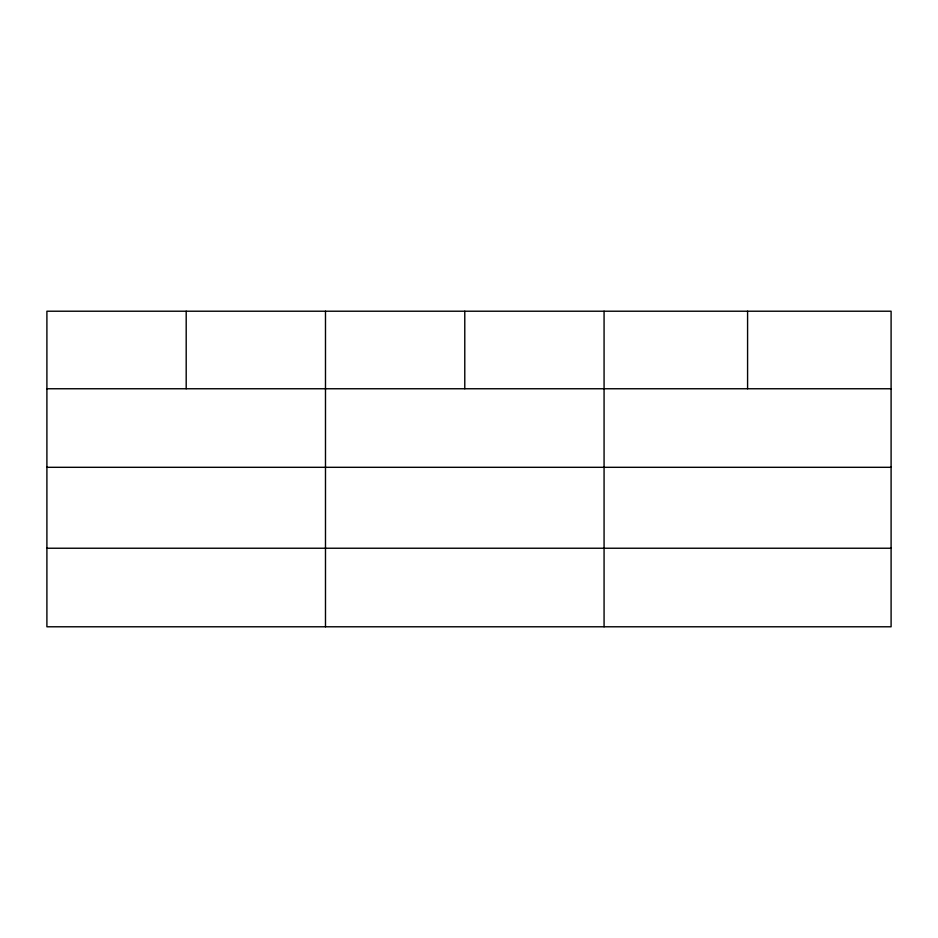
<?xml version="1.0" encoding="UTF-8"?>
<svg xmlns="http://www.w3.org/2000/svg" width="938" height="938" viewBox="0 0 938 938"><rect width="100%" height="100%" fill="white"/><g stroke="black" fill="none" stroke-linecap="round" stroke-linejoin="round"><path stroke-width="1.41" d="M891.1 467.312L891.1 311.217L46.9 311.217L46.9 626.783L891.1 626.783L891.1 467.312L46.9 467.312M46.9 388.754L891.1 388.754M46.9 548.238L891.1 548.238M747.586 311.217L747.586 388.754M604.072 311.217L604.072 626.783M464.779 311.217L464.779 388.754M325.486 311.217L325.486 626.783M186.193 311.217L186.193 388.754"/></g></svg>
